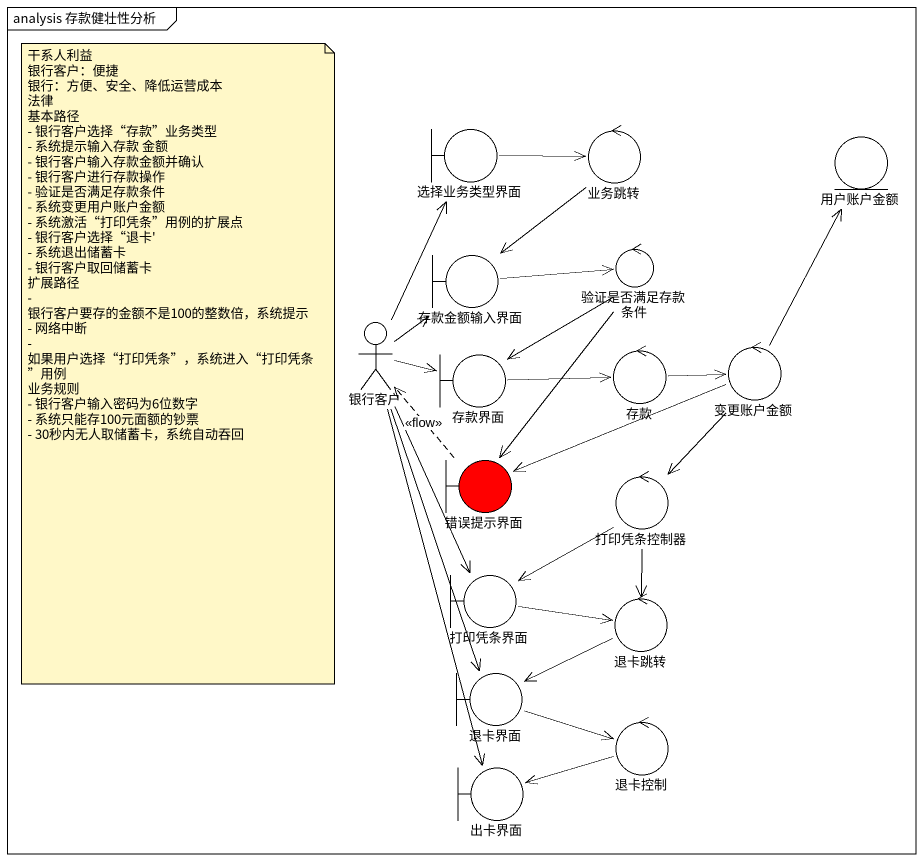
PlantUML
@startuml
mainframe analysis 存款健壮性分析
boundary 选择业务类型界面
control 业务跳转
entity 用户账户金额
boundary 存款金额输入界面
control 验证是否满足存款条件
actor 银行客户
boundary 存款界面
control 存款
control 变更账户金额
boundary 错误提示界面 #FF0000
control 打印凭条控制器
boundary 打印凭条界面
control 退卡跳转
boundary 退卡界面
control 退卡控制
boundary 出卡界面
选择业务类型界面 -right-> 业务跳转
业务跳转 --> 存款金额输入界面
存款金额输入界面 -right-> 验证是否满足存款条件
验证是否满足存款条件 --> 存款界面
验证是否满足存款条件 --> 错误提示界面
银行客户 -up-> 选择业务类型界面
银行客户 -up-> 存款金额输入界面
银行客户 -right-> 存款界面
银行客户 --> 打印凭条界面
银行客户 --> 退卡界面
银行客户 --> 出卡界面
存款界面 -right-> 存款
存款 -right-> 变更账户金额
变更账户金额 -up-> 用户账户金额
变更账户金额 -left-> 错误提示界面
变更账户金额 --> 打印凭条控制器
错误提示界面 .up.> 银行客户 : <<flow>>
打印凭条控制器 --> 打印凭条界面
打印凭条控制器 --> 退卡跳转
打印凭条界面 -right-> 退卡跳转
退卡跳转 -left-> 退卡界面
退卡界面 -right-> 退卡控制
退卡控制 -left-> 出卡界面
note as N1
  干系人利益
  银行客户：便捷
  银行：方便、安全、降低运营成本
  法律
  基本路径
  - 银行客户选择“存款”业务类型
  - 系统提示输入存款 金额
  - 银行客户输入存款金额并确认
  - 银行客户进行存款操作
  - 验证是否满足存款条件
  - 系统变更用户账户金额
  - 系统激活“打印凭条”用例的扩展点
  - 银行客户选择“退卡'
  - 系统退出储蓄卡
  - 银行客户取回储蓄卡
  扩展路径
  - 银行客户要存的金额不是100的整数倍，系统提示
  - 网络中断
  - 如果用户选择“打印凭条”，系统进入“打印凭条”用例
  业务规则
  - 银行客户输入密码为6位数字
  - 系统只能存100元面额的钞票
  - 30秒内无人取储蓄卡，系统自动吞回
end note
@enduml
